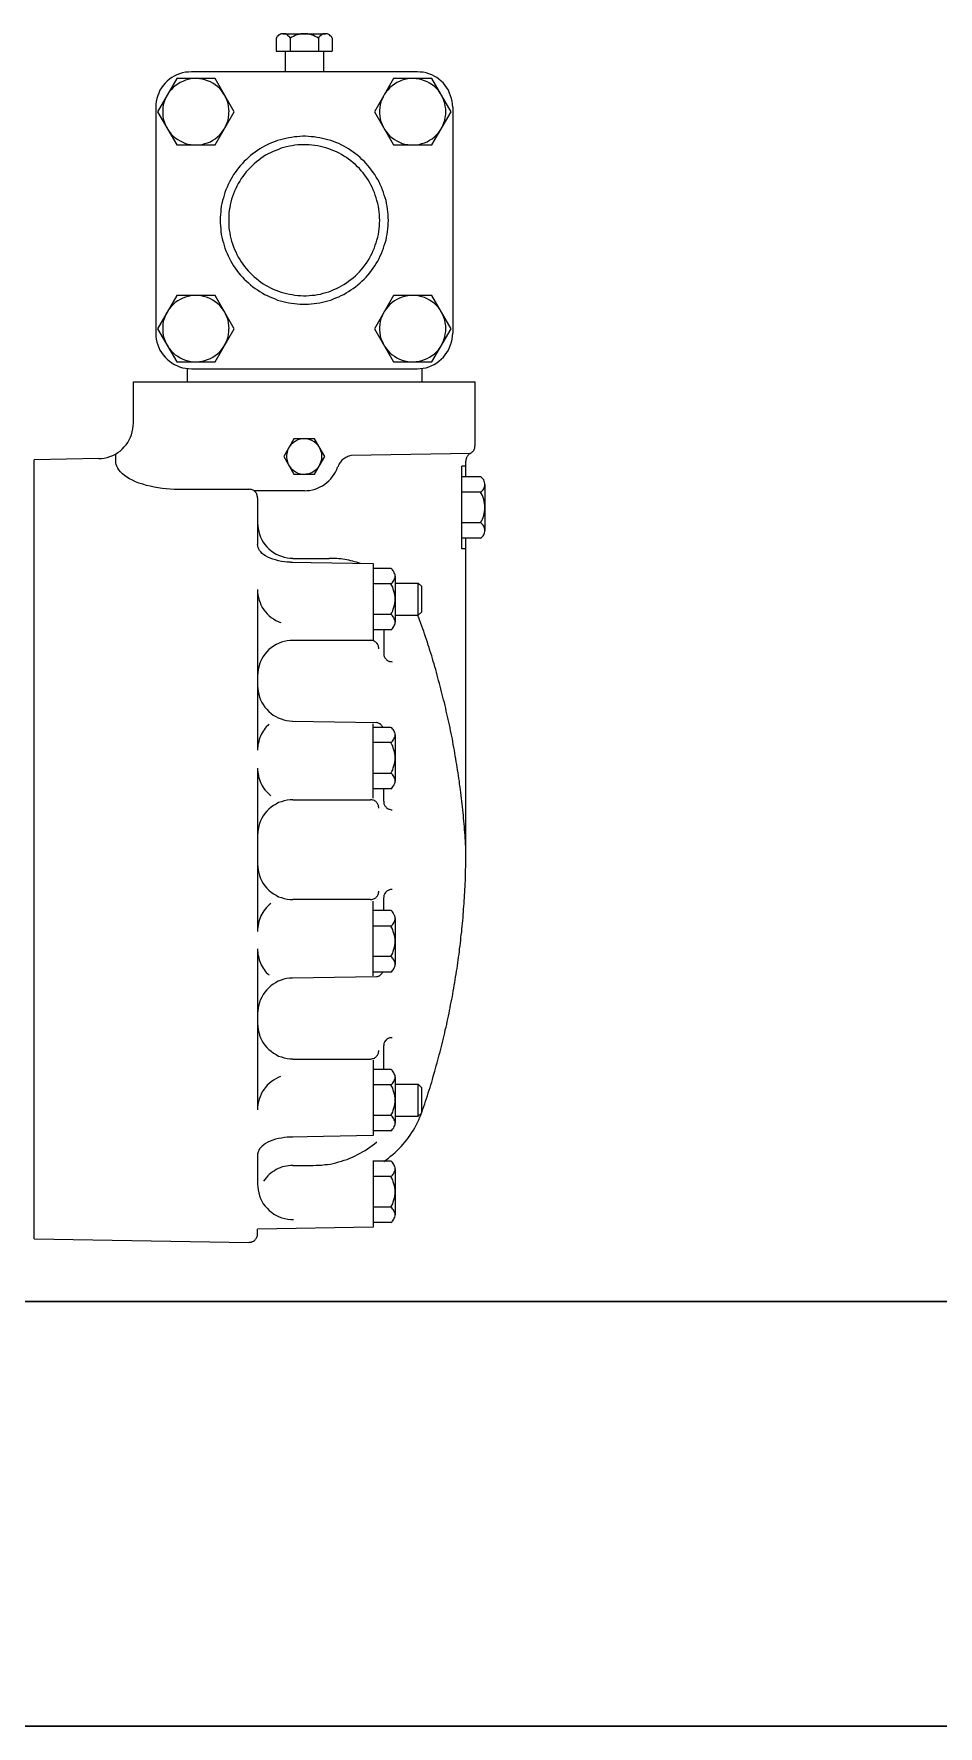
# Model space of a CAD drawing. Extents: x 667 to 1244, y -9 to 355.
# Drawn here: x 987.32 to 1000.1, y 63.24 to 87.15 of the extents above; entities that cross this region are included whole.
import ezdxf

# ---------------------------------------------------------------- set-up
doc = ezdxf.new("R2010")
doc.units = 0
doc.header["$MEASUREMENT"] = 0
doc.layers.get('0').update_dxf_attribs({"linetype": 'CONTINUOUS'})

msp = doc.modelspace()

# ---------------------------------------------------------------- linework, layer by layer
for p, q in [((990.742, 87.086), (990.742, 86.901)), ((990.842, 87.147), (991.437, 87.147)), ((990.94, 87.086), (990.94, 86.901)), ((991.339, 87.086), (991.339, 86.901)), ((991.535, 87.086), (991.535, 86.901)), ((990.742, 86.901), (991.535, 86.901)), ((990.868, 86.901), (990.868, 86.609)), ((991.41, 86.901), (991.41, 86.609)), ((992.737, 86.609), (989.544, 86.609)), ((989.041, 86.11), (989.041, 82.916)), ((993.236, 86.11), (993.236, 82.916)), ((989.483, 82.418), (989.483, 82.23)), ((989.544, 82.415), (992.737, 82.415)), ((992.798, 82.418), (992.798, 82.23)), ((988.727, 82.23), (993.554, 82.23)), ((988.727, 81.646), (988.727, 82.23)), ((993.554, 81.324), (993.554, 82.23)), ((988.234, 81.146), (987.324, 81.128)), ((987.324, 70.124), (987.324, 81.128)), ((988.476, 81.114), (988.476, 81.199)), ((993.487, 81.219), (991.801, 81.189)), ((993.422, 80.887), (993.422, 81.112)), ((993.364, 79.872), (993.364, 81.038)), ((993.422, 81.038), (993.364, 81.038)), ((993.627, 80.887), (993.364, 80.887)), ((990.358, 80.711), (989.356, 80.711)), ((991.144, 80.692), (990.425, 80.692)), ((990.477, 80.592), (990.479, 79.933)), ((993.627, 80.673), (993.364, 80.673)), ((993.691, 80.781), (993.691, 80.129)), ((993.627, 80.239), (993.364, 80.239)), ((993.627, 80.02), (993.364, 80.02)), ((993.422, 79.872), (993.364, 79.872)), ((993.422, 75.621), (993.422, 80.02)), ((990.944, 79.682), (992.112, 79.662)), ((990.978, 79.736), (991.489, 79.736)), ((992.112, 79.662), (992.112, 78.576)), ((992.361, 79.592), (992.112, 79.592)), ((992.361, 79.378), (992.112, 79.378)), ((992.423, 79.486), (992.423, 78.836)), ((992.423, 79.386), (992.75, 79.386)), ((992.75, 79.386), (992.793, 79.343)), ((992.75, 78.936), (992.75, 79.386)), ((990.479, 79.297), (990.479, 77.025)), ((992.793, 79.343), (992.793, 78.978)), ((992.361, 78.944), (992.112, 78.944)), ((992.423, 78.936), (992.75, 78.936)), ((992.75, 78.936), (992.793, 78.978)), ((992.361, 78.726), (992.112, 78.726)), ((992.261, 78.717), (992.261, 78.395)), ((992.075, 78.576), (990.978, 78.576)), ((990.971, 77.438), (992.161, 77.416)), ((992.112, 76.35), (992.112, 77.401)), ((992.361, 77.349), (992.112, 77.349)), ((992.423, 77.243), (992.423, 76.591)), ((992.361, 77.133), (992.112, 77.133)), ((990.479, 76.774), (990.479, 75.621)), ((992.361, 76.699), (992.112, 76.699)), ((990.978, 76.327), (992.075, 76.327)), ((992.361, 76.482), (992.112, 76.482)), ((992.261, 76.305), (992.261, 76.486)), ((990.479, 75.621), (990.479, 74.466)), ((992.075, 74.916), (990.978, 74.916)), ((992.112, 73.839), (992.112, 74.894)), ((992.261, 74.767), (992.261, 74.937)), ((992.361, 74.76), (992.112, 74.76)), ((992.423, 74.65), (992.423, 74.001)), ((992.361, 74.541), (992.112, 74.541)), ((990.479, 74.218), (990.479, 71.946)), ((992.361, 74.11), (992.112, 74.11)), ((992.361, 73.892), (992.112, 73.892)), ((992.161, 73.825), (990.971, 73.804)), ((992.261, 72.518), (992.261, 72.845)), ((990.978, 72.663), (992.075, 72.663)), ((992.112, 72.649), (992.112, 71.581)), ((992.361, 72.516), (992.112, 72.516)), ((992.361, 72.298), (992.112, 72.298)), ((992.423, 72.407), (992.423, 71.756)), ((992.423, 72.306), (992.75, 72.306)), ((992.75, 72.306), (992.793, 72.263)), ((992.75, 71.856), (992.75, 72.306)), ((992.793, 72.263), (992.793, 71.9)), ((992.361, 71.865), (992.112, 71.865)), ((992.423, 71.856), (992.75, 71.856)), ((992.75, 71.856), (992.793, 71.9)), ((992.112, 71.581), (990.944, 71.561)), ((992.361, 71.649), (992.112, 71.649)), ((990.479, 71.337), (990.479, 70.895)), ((990.978, 71.16), (991.267, 71.16)), ((992.112, 71.228), (992.112, 70.287)), ((992.361, 71.218), (992.112, 71.218)), ((992.423, 71.112), (992.423, 70.462)), ((992.361, 71.004), (992.112, 71.004)), ((992.361, 70.57), (992.112, 70.57)), ((992.361, 70.353), (992.112, 70.353)), ((987.324, 70.124), (990.355, 70.073)), ((992.112, 70.287), (990.479, 70.258)), ((990.479, 70.194), (990.479, 70.261))]:
    msp.add_line(p, q)
at = {"lineweight": 30, "ltscale": 5}
for p, q in [((1015.46, 69.238), (961.366, 69.238)), ((949.46, 63.238), (1213.554, 63.238)), ((949.46, 63.238), (1129.648, 63.238)), ((949.46, 63.238), (1177.148, 63.238))]:
    msp.add_line(p, q, dxfattribs=at)
for points in [[(990.94, 87.086), (990.933, 87.1), (990.923, 87.111), (990.911, 87.121), (990.9, 87.132), (990.886, 87.139), (990.872, 87.145), (990.857, 87.147), (990.842, 87.147), (990.826, 87.147), (990.811, 87.145), (990.797, 87.139), (990.781, 87.132), (990.772, 87.121), (990.758, 87.111), (990.75, 87.1), (990.742, 87.086)], [(991.339, 87.086), (991.315, 87.1), (991.291, 87.111), (991.268, 87.123), (991.243, 87.134), (991.218, 87.139), (991.191, 87.145), (991.166, 87.147), (991.139, 87.147), (991.113, 87.147), (991.087, 87.145), (991.061, 87.139), (991.035, 87.134), (991.01, 87.123), (990.987, 87.111), (990.963, 87.1), (990.94, 87.086), (990.94, 87.086)], [(991.535, 87.086), (991.528, 87.1), (991.52, 87.111), (991.506, 87.121), (991.497, 87.132), (991.484, 87.139), (991.467, 87.145), (991.452, 87.147), (991.437, 87.147), (991.422, 87.147), (991.406, 87.145), (991.392, 87.139), (991.378, 87.132), (991.367, 87.121), (991.354, 87.111), (991.346, 87.1), (991.339, 87.086)], [(989.544, 86.609), (989.501, 86.606), (989.459, 86.603), (989.419, 86.595), (989.378, 86.583), (989.34, 86.569), (989.303, 86.55), (989.268, 86.53), (989.235, 86.506), (989.203, 86.478), (989.173, 86.449), (989.147, 86.417), (989.122, 86.384), (989.1, 86.349), (989.083, 86.311), (989.069, 86.274), (989.055, 86.232), (989.047, 86.192), (989.042, 86.151), (989.041, 86.11), (989.041, 86.11)], [(993.236, 86.11), (993.234, 86.151), (993.23, 86.192), (993.221, 86.232), (993.207, 86.272), (993.193, 86.311), (993.175, 86.349), (993.154, 86.384), (993.131, 86.417), (993.104, 86.449), (993.075, 86.478), (993.041, 86.505), (993.011, 86.53), (992.973, 86.55), (992.939, 86.569), (992.898, 86.583), (992.859, 86.595), (992.819, 86.603), (992.778, 86.606), (992.737, 86.611), (992.737, 86.609)], [(989.065, 86.045), (989.337, 85.577), (989.879, 85.577), (990.149, 86.045), (989.879, 86.515), (989.337, 86.515), (989.065, 86.045)], [(990.078, 86.045), (990.074, 86.087), (990.069, 86.125), (990.063, 86.165), (990.048, 86.205), (990.032, 86.241), (990.015, 86.277), (989.993, 86.311), (989.969, 86.344), (989.944, 86.374), (989.912, 86.402), (989.882, 86.425), (989.847, 86.449), (989.812, 86.467), (989.774, 86.483), (989.736, 86.496), (989.698, 86.506), (989.658, 86.512), (989.617, 86.515), (989.577, 86.515), (989.535, 86.51), (989.497, 86.502), (989.459, 86.49), (989.421, 86.474), (989.384, 86.459), (989.351, 86.438), (989.317, 86.414), (989.288, 86.388), (989.26, 86.358), (989.232, 86.326), (989.211, 86.293), (989.188, 86.259), (989.173, 86.222), (989.159, 86.186), (989.147, 86.145), (989.141, 86.107), (989.14, 86.064), (989.14, 86.026), (989.141, 85.984), (989.147, 85.946), (989.159, 85.907), (989.173, 85.868), (989.188, 85.832), (989.211, 85.797), (989.232, 85.765), (989.26, 85.731), (989.288, 85.702), (989.317, 85.677), (989.351, 85.655), (989.384, 85.634), (989.421, 85.615), (989.459, 85.599), (989.497, 85.59), (989.535, 85.582), (989.577, 85.578), (989.617, 85.577), (989.658, 85.58), (989.698, 85.585), (989.736, 85.597), (989.774, 85.608), (989.812, 85.623), (989.847, 85.644), (989.882, 85.664), (989.912, 85.69), (989.944, 85.718), (989.969, 85.747), (989.993, 85.78), (990.015, 85.815), (990.032, 85.85), (990.048, 85.888), (990.063, 85.927), (990.069, 85.967), (990.074, 86.006), (990.075, 86.045), (990.078, 86.045)], [(992.129, 86.045), (992.399, 85.577), (992.941, 85.577), (993.213, 86.045), (992.941, 86.515), (992.399, 86.515), (992.129, 86.045)], [(993.14, 86.045), (993.139, 86.087), (993.132, 86.125), (993.125, 86.165), (993.113, 86.205), (993.097, 86.241), (993.079, 86.277), (993.058, 86.311), (993.035, 86.344), (993.006, 86.374), (992.977, 86.402), (992.945, 86.425), (992.909, 86.449), (992.876, 86.467), (992.837, 86.483), (992.799, 86.496), (992.76, 86.506), (992.721, 86.512), (992.681, 86.515), (992.64, 86.515), (992.6, 86.51), (992.561, 86.502), (992.522, 86.49), (992.484, 86.474), (992.448, 86.459), (992.413, 86.438), (992.381, 86.414), (992.35, 86.388), (992.323, 86.358), (992.294, 86.326), (992.274, 86.293), (992.253, 86.259), (992.238, 86.222), (992.222, 86.186), (992.212, 86.145), (992.207, 86.107), (992.203, 86.064), (992.203, 86.026), (992.207, 85.984), (992.212, 85.946), (992.222, 85.907), (992.238, 85.868), (992.253, 85.832), (992.274, 85.797), (992.294, 85.765), (992.323, 85.731), (992.35, 85.702), (992.381, 85.677), (992.413, 85.655), (992.448, 85.634), (992.484, 85.615), (992.522, 85.599), (992.561, 85.59), (992.6, 85.582), (992.64, 85.578), (992.681, 85.577), (992.721, 85.58), (992.76, 85.585), (992.799, 85.597), (992.837, 85.608), (992.876, 85.623), (992.909, 85.644), (992.945, 85.664), (992.977, 85.69), (993.006, 85.718), (993.035, 85.747), (993.058, 85.78), (993.079, 85.815), (993.097, 85.85), (993.113, 85.888), (993.125, 85.927), (993.132, 85.967), (993.139, 86.006), (993.139, 86.045), (993.14, 86.045)], [(992.327, 84.512), (992.324, 84.553), (992.323, 84.593), (992.318, 84.634), (992.314, 84.672), (992.309, 84.713), (992.3, 84.752), (992.294, 84.791), (992.281, 84.829), (992.27, 84.869), (992.257, 84.905), (992.245, 84.943), (992.229, 84.981), (992.212, 85.017), (992.195, 85.054), (992.177, 85.089), (992.155, 85.124), (992.136, 85.159), (992.113, 85.189), (992.088, 85.223), (992.064, 85.255), (992.038, 85.287), (992.012, 85.317), (991.985, 85.346), (991.953, 85.373), (991.927, 85.401), (991.895, 85.426), (991.865, 85.451), (991.832, 85.475), (991.799, 85.498), (991.765, 85.521), (991.732, 85.541), (991.696, 85.56), (991.661, 85.578), (991.625, 85.597), (991.587, 85.612), (991.551, 85.626), (991.513, 85.639), (991.473, 85.651), (991.435, 85.661), (991.396, 85.67), (991.357, 85.679), (991.318, 85.684), (991.278, 85.693), (991.238, 85.694), (991.2, 85.698), (991.157, 85.699), (991.119, 85.699), (991.078, 85.698), (991.039, 85.694), (990.999, 85.693), (990.958, 85.684), (990.92, 85.679), (990.88, 85.67), (990.842, 85.661), (990.804, 85.651), (990.763, 85.639), (990.726, 85.626), (990.69, 85.612), (990.653, 85.597), (990.616, 85.578), (990.579, 85.56), (990.544, 85.541), (990.511, 85.521), (990.477, 85.498), (990.444, 85.475), (990.411, 85.451), (990.381, 85.426), (990.349, 85.401), (990.322, 85.373), (990.291, 85.346), (990.264, 85.317), (990.238, 85.287), (990.212, 85.255), (990.188, 85.223), (990.164, 85.189), (990.141, 85.159), (990.121, 85.124), (990.101, 85.089), (990.082, 85.054), (990.064, 85.017), (990.048, 84.981), (990.032, 84.943), (990.018, 84.905), (990.007, 84.869), (989.996, 84.829), (989.984, 84.791), (989.975, 84.752), (989.967, 84.713), (989.961, 84.672), (989.958, 84.634), (989.954, 84.593), (989.951, 84.553), (989.951, 84.514), (989.951, 84.472), (989.954, 84.433), (989.958, 84.391), (989.961, 84.352), (989.967, 84.314), (989.975, 84.276), (989.984, 84.234), (989.996, 84.196), (990.007, 84.157), (990.018, 84.12), (990.032, 84.082), (990.048, 84.044), (990.064, 84.01), (990.082, 83.973), (990.101, 83.937), (990.121, 83.902), (990.141, 83.87), (990.164, 83.835), (990.188, 83.802), (990.212, 83.771), (990.238, 83.739), (990.264, 83.71), (990.291, 83.682), (990.322, 83.652), (990.349, 83.628), (990.381, 83.599), (990.411, 83.573), (990.444, 83.549), (990.477, 83.529), (990.511, 83.506), (990.544, 83.487), (990.579, 83.466), (990.616, 83.448), (990.653, 83.433), (990.69, 83.415), (990.726, 83.401), (990.763, 83.386), (990.804, 83.377), (990.842, 83.366), (990.88, 83.354), (990.92, 83.348), (990.958, 83.342), (990.999, 83.335), (991.039, 83.331), (991.078, 83.328), (991.119, 83.328), (991.157, 83.328), (991.2, 83.328), (991.238, 83.331), (991.278, 83.335), (991.318, 83.342), (991.357, 83.348), (991.396, 83.354), (991.435, 83.366), (991.473, 83.377), (991.513, 83.386), (991.551, 83.401), (991.587, 83.415), (991.625, 83.433), (991.661, 83.448), (991.696, 83.466), (991.732, 83.487), (991.765, 83.506), (991.799, 83.529), (991.832, 83.549), (991.865, 83.573), (991.895, 83.599), (991.927, 83.628), (991.953, 83.652), (991.985, 83.682), (992.012, 83.71), (992.038, 83.739), (992.064, 83.771), (992.088, 83.802), (992.113, 83.835), (992.136, 83.87), (992.155, 83.902), (992.177, 83.937), (992.195, 83.973), (992.212, 84.01), (992.229, 84.044), (992.245, 84.082), (992.257, 84.12), (992.27, 84.157), (992.281, 84.196), (992.294, 84.234), (992.3, 84.276), (992.309, 84.314), (992.314, 84.352), (992.318, 84.391), (992.323, 84.433), (992.324, 84.472), (992.327, 84.512)], [(992.207, 84.512), (992.204, 84.553), (992.203, 84.593), (992.198, 84.634), (992.193, 84.672), (992.186, 84.713), (992.177, 84.752), (992.166, 84.791), (992.157, 84.829), (992.143, 84.867), (992.129, 84.905), (992.113, 84.943), (992.098, 84.979), (992.08, 85.014), (992.061, 85.05), (992.041, 85.084), (992.017, 85.118), (991.996, 85.151), (991.97, 85.183), (991.944, 85.213), (991.917, 85.243), (991.889, 85.27), (991.862, 85.299), (991.831, 85.326), (991.799, 85.351), (991.766, 85.375), (991.734, 85.399), (991.699, 85.418), (991.667, 85.44), (991.632, 85.46), (991.594, 85.478), (991.558, 85.493), (991.52, 85.509), (991.484, 85.523), (991.443, 85.535), (991.406, 85.545), (991.367, 85.554), (991.328, 85.563), (991.287, 85.568), (991.248, 85.574), (991.209, 85.578), (991.168, 85.58), (991.128, 85.58), (991.087, 85.578), (991.049, 85.577), (991.007, 85.573), (990.969, 85.566), (990.929, 85.559), (990.89, 85.55), (990.85, 85.541), (990.812, 85.53), (990.774, 85.514), (990.738, 85.501), (990.701, 85.485), (990.663, 85.468), (990.629, 85.45), (990.592, 85.431), (990.56, 85.411), (990.526, 85.384), (990.495, 85.361), (990.462, 85.34), (990.433, 85.312), (990.401, 85.284), (990.373, 85.256), (990.345, 85.227), (990.32, 85.195), (990.294, 85.165), (990.27, 85.133), (990.246, 85.102), (990.227, 85.067), (990.206, 85.032), (990.188, 84.997), (990.17, 84.961), (990.154, 84.923), (990.139, 84.886), (990.127, 84.848), (990.113, 84.812), (990.103, 84.771), (990.093, 84.731), (990.086, 84.691), (990.08, 84.655), (990.075, 84.614), (990.074, 84.574), (990.072, 84.533), (990.072, 84.494), (990.074, 84.453), (990.075, 84.413), (990.08, 84.375), (990.086, 84.334), (990.093, 84.295), (990.103, 84.256), (990.113, 84.217), (990.127, 84.179), (990.139, 84.139), (990.154, 84.101), (990.17, 84.066), (990.188, 84.03), (990.206, 83.994), (990.227, 83.961), (990.246, 83.927), (990.27, 83.894), (990.294, 83.862), (990.32, 83.83), (990.345, 83.8), (990.373, 83.771), (990.401, 83.742), (990.433, 83.715), (990.462, 83.688), (990.495, 83.664), (990.526, 83.64), (990.56, 83.616), (990.592, 83.596), (990.629, 83.576), (990.663, 83.558), (990.701, 83.54), (990.738, 83.526), (990.774, 83.511), (990.812, 83.497), (990.85, 83.487), (990.89, 83.477), (990.929, 83.467), (990.969, 83.462), (991.007, 83.455), (991.049, 83.45), (991.087, 83.448), (991.128, 83.445), (991.168, 83.445), (991.209, 83.448), (991.248, 83.453), (991.287, 83.457), (991.328, 83.463), (991.367, 83.471), (991.406, 83.482), (991.443, 83.493), (991.484, 83.502), (991.52, 83.518), (991.558, 83.533), (991.594, 83.549), (991.632, 83.566), (991.667, 83.587), (991.699, 83.607), (991.734, 83.628), (991.766, 83.652), (991.799, 83.676), (991.831, 83.7), (991.862, 83.728), (991.889, 83.756), (991.917, 83.785), (991.944, 83.814), (991.97, 83.847), (991.996, 83.877), (992.017, 83.909), (992.041, 83.943), (992.061, 83.976), (992.08, 84.013), (992.098, 84.047), (992.113, 84.084), (992.129, 84.122), (992.143, 84.16), (992.157, 84.196), (992.166, 84.234), (992.177, 84.276), (992.186, 84.314), (992.193, 84.352), (992.198, 84.391), (992.203, 84.433), (992.204, 84.472), (992.207, 84.512)], [(989.065, 82.981), (989.337, 82.511), (989.879, 82.511), (990.149, 82.981), (989.879, 83.45), (989.337, 83.45), (989.065, 82.981)], [(990.078, 82.981), (990.074, 83.021), (990.069, 83.062), (990.063, 83.101), (990.048, 83.14), (990.032, 83.179), (990.015, 83.214), (989.993, 83.249), (989.969, 83.282), (989.944, 83.311), (989.912, 83.336), (989.882, 83.363), (989.847, 83.385), (989.812, 83.404), (989.774, 83.42), (989.736, 83.433), (989.698, 83.442), (989.658, 83.448), (989.617, 83.452), (989.577, 83.45), (989.535, 83.445), (989.497, 83.438), (989.459, 83.428), (989.421, 83.412), (989.384, 83.395), (989.351, 83.374), (989.317, 83.35), (989.288, 83.325), (989.26, 83.296), (989.232, 83.264), (989.211, 83.231), (989.188, 83.196), (989.173, 83.159), (989.159, 83.122), (989.147, 83.083), (989.141, 83.044), (989.14, 83.002), (989.14, 82.963), (989.141, 82.922), (989.147, 82.882), (989.159, 82.843), (989.173, 82.806), (989.188, 82.77), (989.211, 82.734), (989.232, 82.701), (989.26, 82.669), (989.288, 82.64), (989.317, 82.613), (989.351, 82.591), (989.384, 82.57), (989.421, 82.553), (989.459, 82.537), (989.497, 82.525), (989.535, 82.517), (989.577, 82.515), (989.617, 82.513), (989.658, 82.517), (989.698, 82.523), (989.736, 82.531), (989.774, 82.545), (989.812, 82.56), (989.847, 82.58), (989.882, 82.602), (989.912, 82.625), (989.944, 82.654), (989.969, 82.683), (989.993, 82.716), (990.015, 82.753), (990.032, 82.786), (990.048, 82.822), (990.063, 82.864), (990.069, 82.905), (990.074, 82.94), (990.075, 82.981), (990.078, 82.981)], [(992.129, 82.981), (992.399, 82.511), (992.941, 82.511), (993.213, 82.981), (992.941, 83.45), (992.399, 83.45), (992.129, 82.981)], [(993.14, 82.981), (993.139, 83.021), (993.132, 83.062), (993.125, 83.101), (993.113, 83.14), (993.097, 83.179), (993.079, 83.214), (993.058, 83.249), (993.035, 83.282), (993.006, 83.311), (992.977, 83.336), (992.945, 83.363), (992.909, 83.385), (992.876, 83.404), (992.837, 83.42), (992.799, 83.433), (992.76, 83.442), (992.721, 83.448), (992.681, 83.452), (992.64, 83.45), (992.6, 83.445), (992.561, 83.438), (992.522, 83.428), (992.484, 83.412), (992.448, 83.395), (992.413, 83.374), (992.381, 83.35), (992.35, 83.325), (992.323, 83.296), (992.294, 83.264), (992.274, 83.231), (992.253, 83.196), (992.238, 83.159), (992.222, 83.122), (992.212, 83.083), (992.207, 83.044), (992.203, 83.002), (992.203, 82.963), (992.207, 82.922), (992.212, 82.882), (992.222, 82.843), (992.238, 82.806), (992.253, 82.77), (992.274, 82.734), (992.294, 82.701), (992.323, 82.669), (992.35, 82.64), (992.381, 82.613), (992.413, 82.591), (992.448, 82.57), (992.484, 82.553), (992.522, 82.537), (992.561, 82.525), (992.6, 82.517), (992.64, 82.515), (992.681, 82.513), (992.721, 82.517), (992.76, 82.523), (992.799, 82.531), (992.837, 82.545), (992.876, 82.56), (992.909, 82.58), (992.945, 82.602), (992.977, 82.625), (993.006, 82.654), (993.035, 82.683), (993.058, 82.716), (993.079, 82.753), (993.097, 82.786), (993.113, 82.822), (993.125, 82.864), (993.132, 82.905), (993.139, 82.94), (993.139, 82.981), (993.14, 82.981)], [(989.041, 82.916), (989.042, 82.874), (989.047, 82.832), (989.055, 82.793), (989.069, 82.753), (989.083, 82.715), (989.1, 82.677), (989.122, 82.643), (989.147, 82.61), (989.173, 82.578), (989.203, 82.549), (989.235, 82.521), (989.268, 82.497), (989.303, 82.475), (989.34, 82.459), (989.378, 82.444), (989.419, 82.43), (989.459, 82.423), (989.501, 82.418), (989.544, 82.415)], [(992.737, 82.415), (992.778, 82.418), (992.819, 82.423), (992.859, 82.43), (992.898, 82.444), (992.939, 82.459), (992.973, 82.475), (993.011, 82.497), (993.041, 82.523), (993.075, 82.549), (993.104, 82.578), (993.131, 82.61), (993.154, 82.643), (993.175, 82.679), (993.193, 82.715), (993.207, 82.754), (993.221, 82.793), (993.23, 82.832), (993.234, 82.874), (993.236, 82.916), (993.236, 82.916)], [(988.234, 81.146), (988.272, 81.148), (988.313, 81.153), (988.353, 81.161), (988.393, 81.175), (988.432, 81.19), (988.47, 81.209), (988.503, 81.231), (988.537, 81.253), (988.566, 81.281), (988.595, 81.312), (988.622, 81.342), (988.645, 81.374), (988.666, 81.412), (988.684, 81.447), (988.698, 81.484), (988.709, 81.524), (988.718, 81.566), (988.722, 81.607), (988.727, 81.646)], [(990.85, 81.177), (990.993, 80.924), (991.285, 80.924), (991.428, 81.177), (991.285, 81.427), (990.993, 81.427), (990.85, 81.177)], [(991.389, 81.177), (991.385, 81.217), (991.375, 81.256), (991.358, 81.294), (991.339, 81.327), (991.311, 81.356), (991.28, 81.383), (991.247, 81.403), (991.206, 81.418), (991.168, 81.426), (991.128, 81.427), (991.087, 81.422), (991.049, 81.412), (991.014, 81.394), (990.981, 81.37), (990.95, 81.342), (990.926, 81.312), (990.907, 81.275), (990.896, 81.237), (990.89, 81.196), (990.89, 81.157), (990.896, 81.118), (990.907, 81.079), (990.926, 81.043), (990.95, 81.009), (990.981, 80.984), (991.014, 80.96), (991.049, 80.942), (991.087, 80.933), (991.128, 80.927), (991.168, 80.929), (991.206, 80.937), (991.247, 80.951), (991.28, 80.971), (991.311, 80.996), (991.339, 81.027), (991.358, 81.061), (991.375, 81.096), (991.385, 81.136), (991.386, 81.177), (991.389, 81.177)], [(993.487, 81.219), (993.493, 81.222), (993.499, 81.228), (993.507, 81.233), (993.513, 81.238), (993.518, 81.245), (993.525, 81.251), (993.531, 81.256), (993.534, 81.262), (993.539, 81.271), (993.54, 81.277), (993.545, 81.286), (993.549, 81.294), (993.549, 81.301), (993.55, 81.309), (993.551, 81.318), (993.551, 81.324), (993.554, 81.324)], [(989.356, 80.711), (989.302, 80.711), (989.246, 80.716), (989.188, 80.718), (989.132, 80.725), (989.074, 80.734), (989.018, 80.743), (988.962, 80.756), (988.908, 80.767), (988.856, 80.784), (988.803, 80.801), (988.756, 80.82), (988.712, 80.841), (988.669, 80.862), (988.631, 80.884), (988.598, 80.906), (988.569, 80.933), (988.543, 80.958), (988.52, 80.986), (988.503, 81.009), (988.491, 81.038), (988.481, 81.062), (988.477, 81.087), (988.476, 81.114)], [(991.801, 81.189), (991.784, 81.185), (991.768, 81.181), (991.755, 81.177), (991.739, 81.167), (991.725, 81.16), (991.71, 81.153), (991.699, 81.143), (991.686, 81.134), (991.672, 81.122), (991.662, 81.11), (991.649, 81.096), (991.641, 81.085), (991.633, 81.071), (991.625, 81.057), (991.617, 81.041), (991.611, 81.027), (991.611, 81.027)], [(993.487, 81.219), (993.479, 81.217), (993.473, 81.21), (993.467, 81.207), (993.46, 81.199), (993.454, 81.193), (993.45, 81.188), (993.446, 81.181), (993.44, 81.175), (993.436, 81.167), (993.432, 81.16), (993.43, 81.153), (993.426, 81.146), (993.425, 81.136), (993.422, 81.128), (993.422, 81.122), (993.422, 81.112)], [(991.139, 80.692), (991.177, 80.694), (991.215, 80.697), (991.254, 80.706), (991.291, 80.716), (991.328, 80.729), (991.363, 80.746), (991.395, 80.763), (991.428, 80.785), (991.457, 80.808), (991.486, 80.834), (991.513, 80.862), (991.538, 80.892), (991.562, 80.924), (991.58, 80.956), (991.598, 80.991), (991.609, 81.027), (991.611, 81.027)], [(993.627, 80.673), (993.641, 80.68), (993.653, 80.692), (993.665, 80.704), (993.674, 80.718), (993.681, 80.734), (993.686, 80.747), (993.691, 80.765), (993.691, 80.781), (993.691, 80.796), (993.686, 80.813), (993.681, 80.828), (993.674, 80.844), (993.665, 80.856), (993.653, 80.87), (993.641, 80.88), (993.627, 80.887)], [(990.477, 80.592), (990.477, 80.606), (990.474, 80.618), (990.472, 80.629), (990.468, 80.642), (990.464, 80.651), (990.457, 80.661), (990.45, 80.671), (990.443, 80.678), (990.434, 80.686), (990.425, 80.694), (990.415, 80.7), (990.403, 80.704), (990.393, 80.709), (990.379, 80.711), (990.369, 80.711), (990.358, 80.714), (990.358, 80.711)], [(993.627, 80.239), (993.643, 80.262), (993.655, 80.288), (993.667, 80.315), (993.674, 80.342), (993.682, 80.371), (993.686, 80.399), (993.691, 80.428), (993.691, 80.456), (993.691, 80.483), (993.686, 80.513), (993.682, 80.54), (993.674, 80.568), (993.667, 80.595), (993.655, 80.624), (993.643, 80.649), (993.627, 80.673), (993.627, 80.673)], [(990.479, 80.239), (990.482, 80.197), (990.486, 80.157), (990.495, 80.116), (990.506, 80.076), (990.519, 80.038), (990.539, 80), (990.56, 79.964), (990.582, 79.933), (990.61, 79.9), (990.64, 79.871), (990.671, 79.843), (990.705, 79.819), (990.74, 79.798), (990.777, 79.781), (990.815, 79.767), (990.857, 79.752), (990.896, 79.744), (990.938, 79.74), (990.976, 79.738), (990.978, 79.736)], [(993.627, 80.02), (993.641, 80.03), (993.653, 80.04), (993.665, 80.054), (993.674, 80.067), (993.681, 80.081), (993.686, 80.096), (993.691, 80.114), (993.691, 80.129), (993.691, 80.147), (993.686, 80.163), (993.681, 80.178), (993.674, 80.192), (993.665, 80.207), (993.653, 80.219), (993.641, 80.23), (993.627, 80.239)], [(990.978, 79.679), (990.939, 79.682), (990.897, 79.683), (990.858, 79.687), (990.817, 79.693), (990.774, 79.702), (990.734, 79.714), (990.696, 79.725), (990.659, 79.738), (990.626, 79.754), (990.593, 79.772), (990.568, 79.787), (990.544, 79.807), (990.524, 79.829), (990.506, 79.849), (990.495, 79.868), (990.486, 79.89), (990.482, 79.91), (990.479, 79.933)], [(991.932, 79.664), (991.905, 79.673), (991.877, 79.682), (991.851, 79.689), (991.824, 79.697), (991.796, 79.702), (991.768, 79.711), (991.741, 79.715), (991.711, 79.72), (991.686, 79.725), (991.656, 79.729), (991.629, 79.731), (991.6, 79.734), (991.571, 79.734), (991.544, 79.736), (991.515, 79.736), (991.489, 79.736)], [(992.361, 79.378), (992.374, 79.386), (992.385, 79.397), (992.395, 79.41), (992.405, 79.422), (992.41, 79.439), (992.419, 79.453), (992.422, 79.47), (992.423, 79.486), (992.422, 79.502), (992.419, 79.519), (992.41, 79.534), (992.405, 79.549), (992.395, 79.562), (992.385, 79.574), (992.374, 79.586), (992.361, 79.592)], [(992.361, 78.944), (992.374, 78.968), (992.388, 78.993), (992.397, 79.021), (992.405, 79.049), (992.413, 79.075), (992.419, 79.104), (992.422, 79.134), (992.423, 79.16), (992.422, 79.189), (992.419, 79.218), (992.413, 79.245), (992.405, 79.275), (992.397, 79.301), (992.388, 79.329), (992.374, 79.354), (992.361, 79.378), (992.361, 79.378)], [(990.479, 79.297), (990.479, 79.259), (990.483, 79.221), (990.49, 79.184), (990.501, 79.148), (990.514, 79.112), (990.526, 79.078), (990.546, 79.042), (990.568, 79.011), (990.591, 78.982), (990.616, 78.954), (990.643, 78.926), (990.671, 78.903), (990.702, 78.88), (990.736, 78.859), (990.769, 78.844), (990.805, 78.83), (990.805, 78.827)], [(992.361, 78.726), (992.374, 78.735), (992.385, 78.747), (992.395, 78.759), (992.405, 78.773), (992.41, 78.787), (992.419, 78.804), (992.422, 78.818), (992.423, 78.836), (992.422, 78.851), (992.419, 78.868), (992.41, 78.883), (992.405, 78.899), (992.395, 78.912), (992.385, 78.923), (992.374, 78.936), (992.361, 78.944)], [(992.788, 78.818), (992.782, 78.832), (992.778, 78.844), (992.774, 78.856), (992.768, 78.868), (992.764, 78.88), (992.76, 78.892), (992.755, 78.906), (992.749, 78.917), (992.744, 78.928)], [(993.422, 75.621), (993.42, 75.663), (993.418, 75.703), (993.415, 75.744), (993.412, 75.783), (993.411, 75.823), (993.406, 75.864), (993.405, 75.903), (993.401, 75.945), (993.399, 75.984), (993.393, 76.025), (993.391, 76.065), (993.387, 76.106), (993.382, 76.145), (993.377, 76.184), (993.373, 76.225), (993.369, 76.265), (993.365, 76.305), (993.359, 76.346), (993.355, 76.386), (993.35, 76.428), (993.345, 76.467), (993.341, 76.506), (993.334, 76.547), (993.33, 76.587), (993.323, 76.626), (993.318, 76.668), (993.312, 76.707), (993.306, 76.747), (993.301, 76.786), (993.294, 76.826), (993.285, 76.864), (993.28, 76.906), (993.273, 76.945), (993.266, 76.985), (993.26, 77.025), (993.253, 77.066), (993.245, 77.106), (993.239, 77.144), (993.231, 77.185), (993.223, 77.223), (993.216, 77.263), (993.207, 77.305), (993.199, 77.343), (993.189, 77.384), (993.182, 77.422), (993.174, 77.462), (993.164, 77.501), (993.154, 77.541), (993.146, 77.58), (993.139, 77.619), (993.128, 77.66), (993.12, 77.699), (993.108, 77.736), (993.099, 77.775), (993.089, 77.815), (993.079, 77.853), (993.07, 77.894), (993.06, 77.933), (993.05, 77.97), (993.037, 78.01), (993.028, 78.048), (993.018, 78.086), (993.006, 78.127), (992.997, 78.165), (992.985, 78.205), (992.973, 78.245), (992.961, 78.281), (992.95, 78.322), (992.939, 78.361), (992.926, 78.398), (992.913, 78.436), (992.902, 78.475), (992.889, 78.512), (992.878, 78.552), (992.865, 78.589), (992.852, 78.628), (992.84, 78.668), (992.827, 78.706), (992.813, 78.742), (992.799, 78.78), (992.788, 78.818), (992.788, 78.818)], [(990.978, 78.576), (990.938, 78.576), (990.896, 78.571), (990.857, 78.564), (990.817, 78.552), (990.777, 78.536), (990.742, 78.518), (990.705, 78.497), (990.671, 78.471), (990.64, 78.447), (990.61, 78.418), (990.584, 78.384), (990.56, 78.352), (990.539, 78.316), (990.519, 78.28), (990.506, 78.241), (990.495, 78.2), (990.486, 78.162), (990.482, 78.121), (990.479, 78.079), (990.479, 78.079)], [(992.193, 78.457), (992.193, 78.471), (992.19, 78.48), (992.186, 78.495), (992.184, 78.504), (992.179, 78.516), (992.172, 78.527), (992.166, 78.535), (992.16, 78.545), (992.148, 78.552), (992.139, 78.559), (992.129, 78.565), (992.119, 78.57), (992.108, 78.574), (992.095, 78.576), (992.084, 78.576), (992.075, 78.579), (992.075, 78.576)], [(992.261, 78.395), (992.261, 78.384), (992.264, 78.375), (992.265, 78.362), (992.27, 78.351), (992.274, 78.34), (992.279, 78.331), (992.285, 78.322), (992.294, 78.313), (992.303, 78.303), (992.312, 78.298), (992.323, 78.29), (992.332, 78.285), (992.343, 78.281), (992.359, 78.28), (992.367, 78.279), (992.381, 78.276)], [(990.479, 77.937), (990.482, 77.898), (990.486, 77.858), (990.495, 77.817), (990.506, 77.777), (990.519, 77.739), (990.538, 77.701), (990.559, 77.67), (990.582, 77.636), (990.609, 77.604), (990.638, 77.574), (990.669, 77.547), (990.701, 77.523), (990.736, 77.501), (990.772, 77.484), (990.811, 77.468), (990.85, 77.456), (990.89, 77.448), (990.931, 77.441), (990.969, 77.438), (990.971, 77.438)], [(990.64, 77.392), (990.622, 77.375), (990.602, 77.356), (990.586, 77.338), (990.571, 77.316), (990.557, 77.295), (990.544, 77.272), (990.531, 77.249), (990.519, 77.225), (990.51, 77.204), (990.501, 77.178), (990.495, 77.154), (990.49, 77.129), (990.483, 77.101), (990.482, 77.077), (990.479, 77.052), (990.477, 77.026), (990.479, 77.025)], [(992.251, 77.346), (992.247, 77.354), (992.245, 77.361), (992.24, 77.367), (992.236, 77.372), (992.229, 77.377), (992.224, 77.384), (992.221, 77.389), (992.214, 77.392), (992.209, 77.397), (992.203, 77.401), (992.196, 77.404), (992.189, 77.406), (992.183, 77.41), (992.177, 77.413), (992.166, 77.416), (992.161, 77.416), (992.161, 77.416)], [(992.361, 77.133), (992.374, 77.143), (992.385, 77.154), (992.395, 77.167), (992.405, 77.18), (992.41, 77.194), (992.419, 77.209), (992.422, 77.225), (992.423, 77.243), (992.422, 77.257), (992.419, 77.275), (992.41, 77.289), (992.405, 77.306), (992.395, 77.319), (992.385, 77.33), (992.374, 77.342), (992.361, 77.349)], [(992.361, 76.699), (992.374, 76.725), (992.388, 76.75), (992.397, 76.777), (992.405, 76.804), (992.413, 76.833), (992.419, 76.861), (992.422, 76.888), (992.423, 76.918), (992.422, 76.945), (992.419, 76.973), (992.413, 77.002), (992.405, 77.03), (992.397, 77.057), (992.388, 77.086), (992.374, 77.109), (992.361, 77.133), (992.361, 77.133)], [(990.479, 76.774), (990.479, 76.747), (990.482, 76.719), (990.486, 76.692), (990.49, 76.663), (990.497, 76.636), (990.506, 76.611), (990.515, 76.585), (990.526, 76.559), (990.541, 76.534), (990.553, 76.51), (990.568, 76.486), (990.586, 76.464), (990.605, 76.444), (990.624, 76.424), (990.643, 76.403), (990.663, 76.386), (990.666, 76.383)], [(992.361, 76.482), (992.374, 76.492), (992.385, 76.502), (992.395, 76.516), (992.405, 76.529), (992.41, 76.544), (992.419, 76.559), (992.422, 76.576), (992.423, 76.591), (992.422, 76.609), (992.419, 76.625), (992.41, 76.64), (992.405, 76.654), (992.395, 76.668), (992.385, 76.681), (992.374, 76.692), (992.361, 76.699)], [(990.978, 76.327), (990.938, 76.325), (990.896, 76.319), (990.857, 76.311), (990.817, 76.298), (990.777, 76.286), (990.742, 76.265), (990.705, 76.246), (990.671, 76.22), (990.64, 76.195), (990.61, 76.165), (990.584, 76.134), (990.56, 76.1), (990.539, 76.065), (990.519, 76.027), (990.506, 75.989), (990.495, 75.951), (990.486, 75.908), (990.482, 75.869), (990.479, 75.826), (990.479, 75.826)], [(992.193, 76.206), (992.193, 76.219), (992.19, 76.231), (992.186, 76.243), (992.184, 76.254), (992.179, 76.265), (992.172, 76.273), (992.166, 76.283), (992.16, 76.292), (992.148, 76.301), (992.139, 76.307), (992.129, 76.314), (992.119, 76.319), (992.108, 76.321), (992.095, 76.325), (992.084, 76.327), (992.075, 76.329), (992.075, 76.327)], [(992.261, 76.305), (992.261, 76.293), (992.264, 76.282), (992.265, 76.269), (992.27, 76.258), (992.274, 76.249), (992.279, 76.238), (992.285, 76.229), (992.294, 76.22), (992.303, 76.211), (992.312, 76.205), (992.323, 76.2), (992.332, 76.193), (992.343, 76.191), (992.359, 76.187), (992.367, 76.184), (992.381, 76.184)], [(992.804, 71.916), (992.816, 71.955), (992.828, 71.993), (992.841, 72.031), (992.852, 72.069), (992.866, 72.107), (992.878, 72.145), (992.889, 72.184), (992.902, 72.221), (992.916, 72.261), (992.926, 72.301), (992.939, 72.337), (992.95, 72.375), (992.961, 72.415), (992.971, 72.451), (992.983, 72.492), (992.994, 72.53), (993.004, 72.568), (993.017, 72.608), (993.026, 72.645), (993.036, 72.684), (993.047, 72.724), (993.058, 72.763), (993.068, 72.801), (993.078, 72.84), (993.087, 72.879), (993.097, 72.919), (993.104, 72.957), (993.115, 72.996), (993.125, 73.035), (993.132, 73.076), (993.142, 73.112), (993.153, 73.152), (993.16, 73.192), (993.169, 73.23), (993.178, 73.271), (993.187, 73.309), (993.193, 73.349), (993.202, 73.388), (993.207, 73.428), (993.216, 73.467), (993.223, 73.507), (993.231, 73.545), (993.239, 73.586), (993.245, 73.624), (993.253, 73.664), (993.259, 73.704), (993.265, 73.743), (993.273, 73.782), (993.278, 73.821), (993.285, 73.863), (993.292, 73.903), (993.297, 73.942), (993.303, 73.982), (993.31, 74.02), (993.315, 74.062), (993.32, 74.101), (993.326, 74.141), (993.33, 74.181), (993.334, 74.222), (993.341, 74.262), (993.345, 74.3), (993.35, 74.341), (993.353, 74.38), (993.358, 74.42), (993.364, 74.458), (993.365, 74.499), (993.37, 74.539), (993.373, 74.579), (993.377, 74.621), (993.382, 74.66), (993.384, 74.699), (993.388, 74.741), (993.391, 74.779), (993.393, 74.821), (993.397, 74.861), (993.399, 74.9), (993.401, 74.94), (993.405, 74.98), (993.406, 75.021), (993.408, 75.059), (993.411, 75.1), (993.412, 75.141), (993.415, 75.179), (993.415, 75.222), (993.417, 75.26), (993.418, 75.302), (993.418, 75.341), (993.42, 75.38), (993.42, 75.422), (993.422, 75.461), (993.422, 75.502), (993.422, 75.542), (993.422, 75.582), (993.422, 75.621)], [(990.479, 75.414), (990.482, 75.374), (990.486, 75.333), (990.495, 75.294), (990.506, 75.255), (990.519, 75.216), (990.539, 75.178), (990.56, 75.142), (990.584, 75.108), (990.61, 75.076), (990.64, 75.047), (990.671, 75.022), (990.705, 74.997), (990.742, 74.976), (990.777, 74.957), (990.817, 74.943), (990.857, 74.931), (990.896, 74.924), (990.938, 74.918), (990.976, 74.918), (990.978, 74.916)], [(990.666, 74.859), (990.643, 74.841), (990.624, 74.823), (990.605, 74.802), (990.586, 74.779), (990.568, 74.759), (990.555, 74.734), (990.541, 74.712), (990.526, 74.685), (990.515, 74.66), (990.506, 74.633), (990.497, 74.607), (990.49, 74.579), (990.486, 74.551), (990.482, 74.523), (990.479, 74.496), (990.479, 74.466), (990.479, 74.466)], [(992.075, 74.916), (992.084, 74.918), (992.095, 74.918), (992.108, 74.922), (992.119, 74.926), (992.129, 74.929), (992.139, 74.936), (992.148, 74.942), (992.157, 74.948), (992.166, 74.96), (992.172, 74.969), (992.179, 74.979), (992.184, 74.989), (992.186, 75), (992.19, 75.012), (992.193, 75.024), (992.193, 75.033), (992.193, 75.033)], [(992.381, 75.057), (992.367, 75.057), (992.359, 75.056), (992.343, 75.052), (992.332, 75.05), (992.323, 75.043), (992.312, 75.038), (992.303, 75.032), (992.294, 75.024), (992.285, 75.014), (992.279, 75.004), (992.274, 74.994), (992.27, 74.985), (992.265, 74.973), (992.264, 74.961), (992.261, 74.948), (992.26, 74.94), (992.261, 74.937)], [(992.361, 74.541), (992.374, 74.551), (992.385, 74.561), (992.395, 74.575), (992.405, 74.589), (992.41, 74.602), (992.419, 74.618), (992.422, 74.633), (992.423, 74.65), (992.422, 74.667), (992.419, 74.683), (992.41, 74.699), (992.405, 74.712), (992.395, 74.729), (992.385, 74.741), (992.374, 74.75), (992.361, 74.76)], [(992.361, 74.11), (992.374, 74.134), (992.388, 74.158), (992.397, 74.186), (992.405, 74.214), (992.413, 74.242), (992.419, 74.268), (992.422, 74.298), (992.422, 74.327), (992.422, 74.356), (992.419, 74.384), (992.413, 74.412), (992.405, 74.438), (992.397, 74.466), (992.388, 74.493), (992.374, 74.517), (992.361, 74.541)], [(990.479, 74.218), (990.479, 74.192), (990.482, 74.168), (990.483, 74.141), (990.49, 74.115), (990.495, 74.09), (990.501, 74.065), (990.51, 74.043), (990.519, 74.019), (990.529, 73.994), (990.544, 73.97), (990.557, 73.948), (990.571, 73.928), (990.586, 73.906), (990.602, 73.886), (990.622, 73.867), (990.638, 73.852), (990.64, 73.849)], [(992.161, 73.825), (992.166, 73.828), (992.175, 73.83), (992.183, 73.832), (992.189, 73.834), (992.195, 73.837), (992.2, 73.839), (992.207, 73.843), (992.212, 73.848), (992.218, 73.854), (992.222, 73.857), (992.227, 73.863), (992.232, 73.867), (992.238, 73.875), (992.24, 73.878), (992.245, 73.885), (992.247, 73.892), (992.247, 73.892)], [(992.361, 73.892), (992.374, 73.901), (992.385, 73.913), (992.395, 73.924), (992.405, 73.938), (992.41, 73.953), (992.419, 73.97), (992.422, 73.986), (992.423, 74.001), (992.422, 74.019), (992.419, 74.033), (992.41, 74.051), (992.405, 74.065), (992.395, 74.079), (992.385, 74.09), (992.374, 74.101), (992.361, 74.11)], [(990.971, 73.804), (990.931, 73.804), (990.89, 73.799), (990.848, 73.79), (990.811, 73.776), (990.772, 73.761), (990.734, 73.74), (990.701, 73.721), (990.667, 73.696), (990.638, 73.671), (990.609, 73.64), (990.582, 73.609), (990.559, 73.577), (990.538, 73.539), (990.519, 73.505), (990.506, 73.466), (990.495, 73.425), (990.486, 73.386), (990.482, 73.344), (990.477, 73.306), (990.479, 73.304)], [(990.479, 73.163), (990.482, 73.122), (990.486, 73.081), (990.495, 73.041), (990.506, 73.002), (990.519, 72.962), (990.539, 72.927), (990.56, 72.892), (990.584, 72.858), (990.61, 72.827), (990.64, 72.797), (990.671, 72.772), (990.705, 72.746), (990.742, 72.726), (990.777, 72.706), (990.817, 72.693), (990.857, 72.679), (990.896, 72.67), (990.938, 72.667), (990.976, 72.664), (990.978, 72.663)], [(992.381, 72.964), (992.367, 72.964), (992.359, 72.962), (992.343, 72.962), (992.332, 72.957), (992.323, 72.953), (992.312, 72.946), (992.303, 72.939), (992.294, 72.931), (992.285, 72.924), (992.279, 72.912), (992.274, 72.903), (992.27, 72.892), (992.265, 72.882), (992.264, 72.868), (992.261, 72.858), (992.26, 72.845), (992.261, 72.845)], [(992.075, 72.663), (992.084, 72.664), (992.095, 72.667), (992.108, 72.67), (992.119, 72.673), (992.129, 72.677), (992.139, 72.684), (992.148, 72.691), (992.157, 72.698), (992.166, 72.708), (992.172, 72.716), (992.179, 72.726), (992.184, 72.738), (992.186, 72.748), (992.19, 72.762), (992.193, 72.772), (992.193, 72.783), (992.193, 72.783)], [(992.361, 72.298), (992.374, 72.306), (992.385, 72.317), (992.395, 72.332), (992.405, 72.346), (992.41, 72.359), (992.419, 72.375), (992.422, 72.391), (992.423, 72.407), (992.422, 72.425), (992.419, 72.44), (992.41, 72.456), (992.405, 72.469), (992.395, 72.483), (992.385, 72.496), (992.374, 72.507), (992.361, 72.516)], [(990.805, 72.415), (990.769, 72.401), (990.736, 72.384), (990.702, 72.364), (990.671, 72.341), (990.643, 72.317), (990.616, 72.293), (990.591, 72.261), (990.568, 72.232), (990.546, 72.201), (990.529, 72.166), (990.514, 72.131), (990.501, 72.096), (990.49, 72.058), (990.483, 72.022), (990.479, 71.985), (990.477, 71.946), (990.479, 71.946)], [(992.361, 71.865), (992.374, 71.89), (992.388, 71.914), (992.397, 71.941), (992.405, 71.968), (992.413, 71.997), (992.419, 72.025), (992.422, 72.054), (992.423, 72.082), (992.422, 72.111), (992.419, 72.139), (992.413, 72.166), (992.405, 72.196), (992.397, 72.221), (992.388, 72.25), (992.374, 72.274), (992.361, 72.298), (992.361, 72.298)], [(992.261, 71.217), (992.294, 71.241), (992.327, 71.265), (992.359, 71.291), (992.39, 71.314), (992.422, 71.343), (992.451, 71.37), (992.48, 71.399), (992.508, 71.429), (992.537, 71.459), (992.562, 71.49), (992.589, 71.524), (992.612, 71.556), (992.636, 71.589), (992.659, 71.623), (992.681, 71.657), (992.7, 71.693), (992.721, 71.731), (992.738, 71.766), (992.757, 71.802), (992.774, 71.841), (992.789, 71.879), (992.802, 71.916), (992.804, 71.916)], [(992.361, 71.649), (992.374, 71.657), (992.385, 71.67), (992.395, 71.681), (992.405, 71.693), (992.41, 71.709), (992.419, 71.724), (992.422, 71.74), (992.423, 71.756), (992.422, 71.773), (992.419, 71.789), (992.41, 71.804), (992.405, 71.819), (992.395, 71.833), (992.385, 71.845), (992.374, 71.856), (992.361, 71.865)], [(990.978, 71.561), (990.939, 71.561), (990.897, 71.557), (990.858, 71.554), (990.817, 71.547), (990.774, 71.54), (990.734, 71.529), (990.696, 71.518), (990.659, 71.504), (990.626, 71.489), (990.593, 71.472), (990.568, 71.453), (990.544, 71.433), (990.524, 71.413), (990.506, 71.393), (990.495, 71.372), (990.486, 71.352), (990.482, 71.331), (990.479, 71.317)], [(991.267, 71.16), (991.305, 71.162), (991.347, 71.162), (991.386, 71.165), (991.428, 71.171), (991.467, 71.175), (991.509, 71.18), (991.548, 71.189), (991.587, 71.199), (991.627, 71.21), (991.667, 71.22), (991.704, 71.234), (991.743, 71.246), (991.781, 71.261), (991.819, 71.277), (991.856, 71.294), (991.891, 71.313), (991.929, 71.331), (991.963, 71.352), (991.999, 71.372), (992.032, 71.393), (992.066, 71.417), (992.098, 71.442), (992.131, 71.466), (992.161, 71.491), (992.162, 71.491)], [(990.978, 71.16), (990.947, 71.16), (990.918, 71.156), (990.888, 71.151), (990.858, 71.145), (990.826, 71.138), (990.798, 71.128), (990.772, 71.115), (990.742, 71.101), (990.716, 71.086), (990.691, 71.071), (990.667, 71.052), (990.643, 71.031), (990.622, 71.012), (990.6, 70.987), (990.582, 70.963), (990.564, 70.938)], [(992.361, 71.004), (992.374, 71.013), (992.385, 71.023), (992.395, 71.037), (992.405, 71.048), (992.41, 71.065), (992.419, 71.079), (992.422, 71.095), (992.423, 71.112), (992.422, 71.128), (992.419, 71.145), (992.41, 71.16), (992.405, 71.175), (992.395, 71.186), (992.385, 71.2), (992.374, 71.21), (992.361, 71.218)], [(990.479, 70.895), (990.482, 70.856), (990.486, 70.815), (990.495, 70.773), (990.506, 70.732), (990.521, 70.692), (990.539, 70.657), (990.56, 70.619), (990.586, 70.585), (990.614, 70.554), (990.643, 70.524), (990.676, 70.5), (990.707, 70.473), (990.745, 70.453), (990.783, 70.435), (990.823, 70.42), (990.862, 70.409), (990.906, 70.401), (990.947, 70.396), (990.987, 70.395), (990.988, 70.395)], [(992.361, 70.57), (992.374, 70.596), (992.388, 70.619), (992.397, 70.647), (992.405, 70.675), (992.413, 70.701), (992.419, 70.732), (992.422, 70.76), (992.423, 70.786), (992.422, 70.815), (992.419, 70.844), (992.413, 70.871), (992.405, 70.9), (992.397, 70.927), (992.388, 70.955), (992.374, 70.98), (992.361, 71.004), (992.361, 71.004)], [(992.361, 70.353), (992.374, 70.361), (992.385, 70.372), (992.395, 70.385), (992.405, 70.399), (992.41, 70.415), (992.419, 70.43), (992.422, 70.446), (992.423, 70.462), (992.422, 70.48), (992.419, 70.494), (992.41, 70.511), (992.405, 70.524), (992.395, 70.538), (992.385, 70.549), (992.374, 70.562), (992.361, 70.57)], [(990.355, 70.073), (990.367, 70.074), (990.379, 70.077), (990.392, 70.077), (990.401, 70.083), (990.412, 70.087), (990.422, 70.092), (990.434, 70.101), (990.443, 70.109), (990.448, 70.116), (990.457, 70.126), (990.464, 70.137), (990.468, 70.147), (990.472, 70.158), (990.477, 70.171), (990.477, 70.182), (990.477, 70.194), (990.479, 70.194)]]:
    msp.add_lwpolyline(points)

doc.saveas('drawing.dxf')
